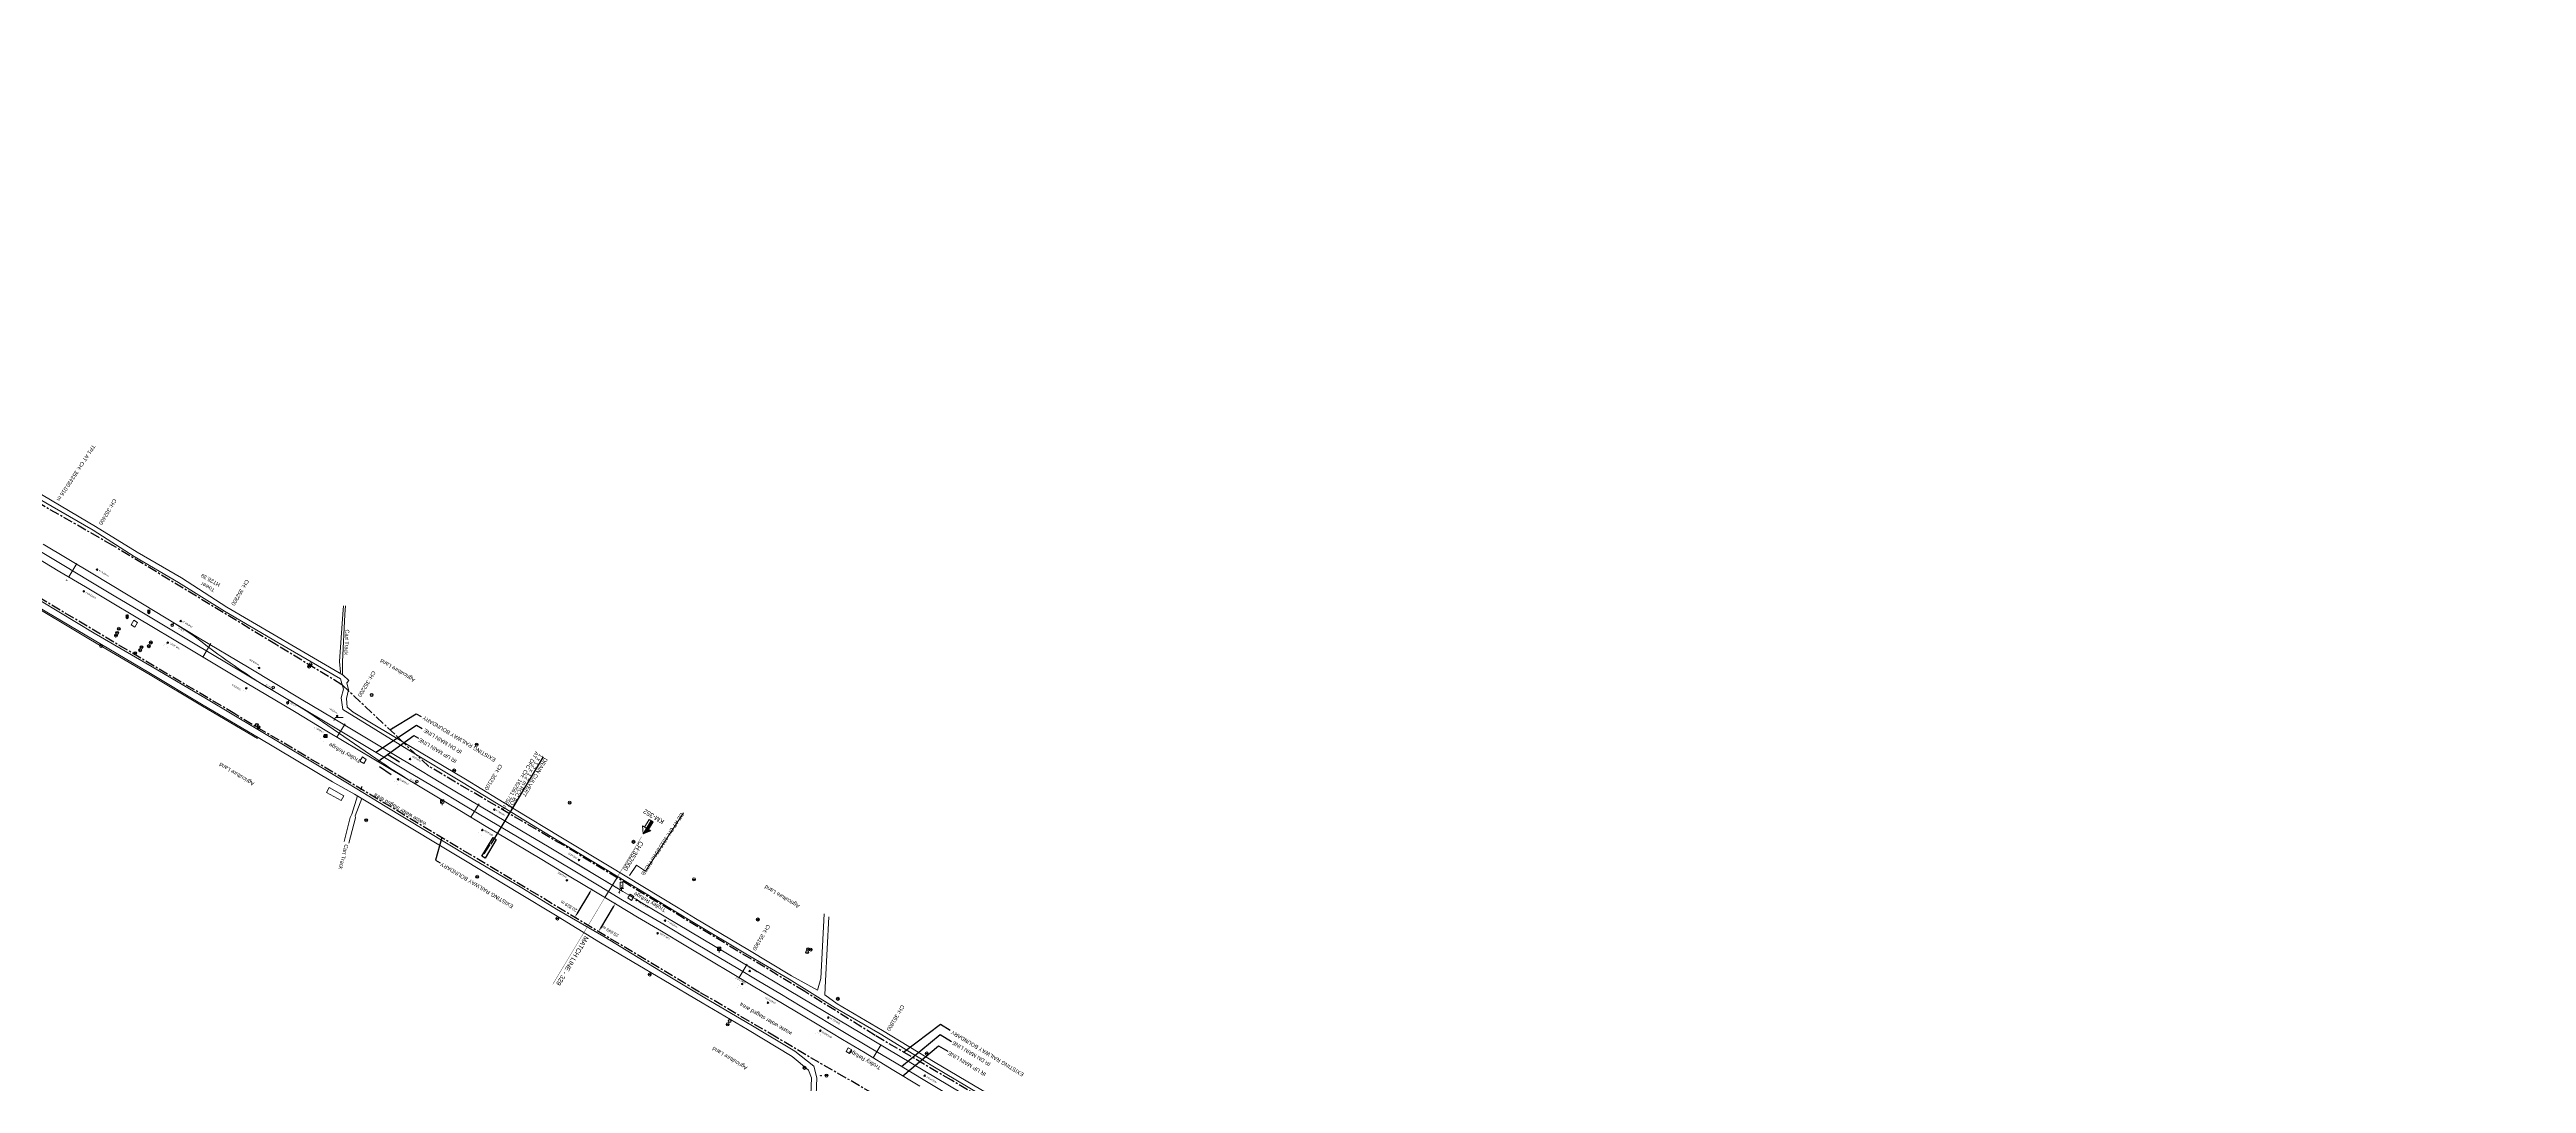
# Model space of a CAD drawing. Header units: metres. Extents: x 593168 to 611286, y 3401475 to 3412398.
# Drawn here: x 600611 to 602197, y 3407564 to 3408226 of the extents above; entities that cross this region are included whole.
import ezdxf
from ezdxf.enums import TextEntityAlignment as Align

# ---------------------------------------------------------------- set-up
doc = ezdxf.new("R2010")
doc.units = ezdxf.units.M
doc.header["$MEASUREMENT"] = 0
for name, pattern in [('CENTER', [2, 1.25, -0.25, 0.25, -0.25]), ('DASHED', [0.75, 0.5, -0.25]), ('PHANTOM2', [1.25, 0.625, -0.125, 0.125, -0.125, 0.125, -0.125])]:
    doc.linetypes.add(name, pattern=pattern)
doc.layers.get('Defpoints').update_dxf_attribs({"lineweight": 0})
for name, color, linetype, lineweight in [('Bench_Mark', 7, 'Continuous', 0), ('CANAL TOP', 5, 'Continuous', 0), ('Cart Track', 34, 'Continuous', 0), ('Commercial Building Pucca', 251, 'Continuous', 0), ('DFCC BOUNDARY', 6, 'CENTER', 0), ("DORAHA STN. SRJ's", 251, 'Continuous', 0), ('Electric Pole', 251, 'Continuous', 0), ("EXG. TP CH's", 7, 'Continuous', 0), ('Existing IR Chainage', 7, 'Continuous', 0), ('Existing IR Track', 143, 'Continuous', 0), ('Fence', 251, 'F-LINE', 0), ('IR PROP. DETAILS', 190, 'Continuous', 0), ('KM STONE', 7, 'Continuous', 0), ('Lamp_Post', 251, 'Continuous', 0), ('OHE MAST', 8, 'Continuous', 0), ('OHE MAST TEXT', 8, 'Continuous', 0), ('SH.NOS', 251, 'Continuous', 0), ('Side Details', 251, 'Continuous', 0), ('Sign Board', 251, 'Continuous', 0), ('SRJ13A', 251, 'Continuous', 0), ('STOP', 251, 'Continuous', 0), ('Subroad Edge', 34, 'Continuous', 0), ('Text1', 251, 'Continuous', 0), ('Trolley Stand', 251, 'Continuous', 0), ('Water Logged Area', 5, 'Continuous', 0), ('WL', 7, 'Continuous', 0)]:
    doc.layers.add(name, color=color, linetype=linetype, lineweight=lineweight)
for name, color, linetype in [('DRAIN CULVERT', 1, 'Continuous'), ('Existing Railway Boundary', 7, 'CENTER'), ('MATCH LINE', 7, 'Continuous')]:
    doc.layers.add(name, color=color, linetype=linetype)
doc.styles.add('CUT-FILL', font='cut-fill.shx', dxfattribs={"height": 2})
doc.styles.get("Standard").update_dxf_attribs({"font": 'arial.ttf'})
doc.styles.add('Style-Arial', font='arial.ttf')
doc.linetypes.add('F-LINE', pattern='A,0.6,["X",Standard,S=0.3,R=0,X=0,Y=-0.15],0.1', length=0.7)
doc.dimstyles.new('ISO-25', dxfattribs={"dimtxt": 2.5, "dimasz": 2.5, "dimexe": 1.25, "dimexo": 0.625, "dimtad": 1, "dimtxsty": 'Standard', "dimcen": 2.5, "dimadec": 0, "dimazin": 0, "dimtfac": 1, "dimtmove": 0, "dimatfit": 3, "dimfxl": 1, "dimarcsym": 0})
doc.dimstyles.get("Standard").update_dxf_attribs({"dimtxt": 0.18, "dimasz": 0.18, "dimexe": 0.18, "dimexo": 0.0625, "dimgap": 0.09, "dimtad": 0, "dimtih": 1, "dimtoh": 1, "dimdec": 4, "dimzin": 0, "dimdsep": 46, "dimtxsty": 'Standard', "dimcen": 0.09, "dimadec": 0, "dimazin": 0, "dimtfac": 1, "dimtdec": 4, "dimtofl": 0, "dimtmove": 0, "dimatfit": 3, "dimfxl": 1, "dimtolj": 1, "dimtzin": 0, "dimarcsym": 0})

# ---------------------------------------------------------------- blocks, each defined once
blk = doc.blocks.new('EP')
blk.add_hatch(color=8).paths.add_polyline_path([(-0.2, -0.1), (-0.2, 0.2), (-0.9, 0), (-0.3, 0.1), (-0.3, -0.2), (0.3, 0), (0.3, -0.2), (0.9, 0), (0.4, -0.1), (0.4, 0.2)])
at = {"color": 8}
for p, q in [((-0.9, 0), (-0.2, 0.2)), ((-0.3, 0.1), (-0.9, 0)), ((-0.3, -0.2), (-0.3, 0.1)), ((0.3, 0), (-0.3, -0.2)), ((-0.2, -0.1), (0.4, 0.2)), ((-0.2, 0.2), (-0.2, -0.1)), ((0.3, -0.2), (0.3, 0)), ((0.4, 0.2), (0.4, -0.1)), ((0.9, 0), (0.3, -0.2)), ((0.4, -0.1), (0.9, 0))]:
    blk.add_line(p, q, dxfattribs=at)
blk.add_circle((0, 0), 1, dxfattribs=at)
blk = doc.blocks.new('LP')
for points in [[(0, 0), (0, 1.5)], [(0.3, 1.3), (0.4, 1.3)]]:
    blk.add_lwpolyline(points)
for centre, radius, start, end in [((0.1, 1), 0.519, 57.6425, 97.3165), ((0.3, 1.3), 0.094, 11.7012, 168.0476)]:
    blk.add_arc(centre, radius, start, end)
at = {"extrusion": (0, 0, -1)}
blk.add_ellipse((0, 0), major_axis=(0.308, 0), ratio=0.400495, dxfattribs=at)
blk.add_ellipse((0.3, 1.4), major_axis=(0.0017, 0.0438), ratio=0.461056, start_param=1.74022, end_param=4.575836)
blk = doc.blocks.new('SIG')
for color, points in [(1, [(-0.2, 0.4, 0.180295), (0, 0.3, -0.00255), (0, 0.3, -0.00255), (0, 0.3, 0.180295), (0.2, 0.4, -0.002654), (0.2, 0.4, 0.184495), (0.3, 0.7, 1.000001), (-0.3, 0.7, 0.184495), (-0.2, 0.4, -0.002654)]), (2, [(0.2, -0.2, -0.002654), (0.2, -0.2, 0.184495), (0.3, 0, 1.000001), (-0.3, 0, 0.184495), (-0.2, -0.2, -0.002654), (-0.2, -0.2, 0.180295), (0, -0.3, -0.00255), (0, -0.3, -0.00255), (0, -0.3, 0.180295)]), (3, [(0.2, -0.9, -0.002654), (0.2, -0.9, 0.184495), (0.3, -0.6, 1.000001), (-0.3, -0.6, 0.184495), (-0.2, -0.9, -0.002654), (-0.2, -0.9, 0.395599)])]:
    blk.add_hatch(color=color).paths.add_polyline_path(points)
for p, q in [((-0.3, 1), (-0.3, -0.9)), ((0.3, -0.9), (0.3, 1))]:
    blk.add_line(p, q)
for points in [[(-0.3, 1), (-0.8, 1, 0.198758), (-0.4, 0.4, 0.003814), (-0.3, 0.4, 0.003814)], [(-0.3, 0.3), (-0.8, 0.3, 0.198758), (-0.4, -0.2, 0.003727), (-0.3, -0.3, 0.003727)], [(0.3, 1), (0.8, 1, -0.198758), (0.4, 0.4, -0.003814), (0.3, 0.4, -0.003814)], [(0.3, 0.3), (0.8, 0.3, -0.198758), (0.4, -0.2, -0.003727), (0.3, -0.3, -0.003727)], [(-0.3, -0.3), (-0.8, -0.3, 0.198758), (-0.4, -0.9, 0.003639), (-0.3, -0.9)], [(0.3, -0.3), (0.8, -0.3, -0.198758), (0.4, -0.9, -0.003639), (0.3, -0.9)]]:
    blk.add_lwpolyline(points, format="xyb")
for centre, radius, start, end in [((0, 0.9), 0.324, 12.4049, 167.5951), ((0, 0.8), 0.357, 27.7578, 152.2422), ((0, -0.9), 0.324, 181.4572, 358.5428)]:
    blk.add_arc(centre, radius, start, end)
blk = doc.blocks.new('WL')
at = {"layer": 'WL'}
for p, q in [((1.1, 3.4), (-1.1, 3.4)), ((-1.1, 3.4), (-1.1, 1.3)), ((-1.1, 1.3), (1.1, 1.3)), ((0, 1.3), (0, 0)), ((1.1, 1.3), (1.1, 3.4))]:
    blk.add_line(p, q, dxfattribs=at)
blk.add_lwpolyline([(-1.1, 1.3), (1.1, 3.4)], dxfattribs=at)
at = {"layer": 'WL', "style": 'CUT-FILL'}
for s, p in [('W', (-0.1, 3.2)), ('L', (0.6, 2.3))]:
    blk.add_text(s, height=0.739, rotation=180, dxfattribs=at).set_placement(p)
blk = doc.blocks.new('STOP')
at = {"layer": 'SRJ13A'}
blk.add_lwpolyline([(0.8, 5.4), (-0.8, 5.4), (-0.8, 1.3), (0.8, 1.3)], close=True, dxfattribs=at)
blk.add_lwpolyline([(0, 1.3), (0, 0)], dxfattribs=at)
at = {"layer": 'SRJ13A', "style": 'CUT-FILL'}
for s, p in [('P', (0.1, 2.3)), ('O', (0.4, 3.3)), ('S', (0.3, 5.2)), ('T', (0.3, 4.2))]:
    blk.add_text(s, height=0.739, rotation=180, dxfattribs=at).set_placement(p)
blk = doc.blocks.new('TSB100')
at = {"layer": 'SH.NOS', "const_width": 0.132}
blk.add_lwpolyline([(-0.5, 0.8), (0.5, 0.8), (0, 1.9)], close=True, dxfattribs=at)
at = {"layer": 'SH.NOS', "const_width": 0.142}
blk.add_lwpolyline([(0, 0.8), (0, 0)], dxfattribs=at)
at = {"layer": 'SH.NOS', "style": 'CUT-FILL'}
blk.add_text('100', height=0.2, dxfattribs=at).set_placement((-0.2, 1))
blk = doc.blocks.new('BM')
blk.add_hatch(color=256).paths.add_polyline_path([(-0.9, 0.9), (-0.9, -0.9), (0.9, -0.9), (0.9, 0.9)])
for p, q in [((0.9, 0.9), (-0.9, 0.9)), ((-0.9, 0.9), (-0.9, -0.9)), ((0.9, -0.9), (0.9, 0.9)), ((-0.9, -0.9), (0.9, -0.9))]:
    blk.add_line(p, q)
blk = doc.blocks.new('KM POST PLAN')
h = blk.add_hatch(color=256)
h.dxf.hatch_style = 1
h.paths.add_polyline_path([(0, -8.5), (-3, -8.5), (-3, -20), (0, -20)])
h.paths.add_polyline_path([(0, -8.5), (0, 0), (-6.3, -8.5)])
for points in [[(0, 0), (-6.3, -8.5), (6.3, -8.5)], [(0, 0), (0, -20)], [(0, 0), (6.3, -8.5)], [(3, -8.5), (3, -20), (-3, -20), (-3, -8.5)]]:
    blk.add_lwpolyline(points)
at = {"style": 'Style-Arial'}
blk.add_attdef('KM-POST', text='', height=6, dxfattribs=at).set_placement((0, -26, -263.9), align=Align.MIDDLE_CENTER)
blk = doc.blocks.new('OHE MAST')
h = blk.add_hatch(color=256)
h.dxf.hatch_style = 1
edge = h.paths.add_edge_path()
edge.add_arc((0, 0), 0.514, 0, 360)
at = {"const_width": 0.01}
for points in [[(1.5, 3.5), (1.5, 2), (-1.5, 2), (-1.5, 3.5)], [(0, 2), (0, 0)]]:
    blk.add_lwpolyline(points, dxfattribs=at)
blk.add_circle((0, 0), 0.514)
blk = doc.blocks.new('*D784')
at = {"layer": 'Defpoints', "color": 0, "linetype": 'ByBlock', "ltscale": 5, "transparency": 16777216}
for p in [(600972.7, 3407679), (600962, 3407661.2), (600962.5, 3407660.9)]:
    blk.add_point(p, dxfattribs=at)
at = {"layer": 'DFCC BOUNDARY', "color": 0, "linetype": 'ByBlock', "lineweight": -2, "ltscale": 5, "transparency": 16777216}
for p, q in [((600971.9, 3407676.6), (600963.7, 3407663)), ((600972.8, 3407679), (600973.3, 3407678.7)), ((600962.1, 3407661.1), (600962.6, 3407660.8))]:
    blk.add_line(p, q, dxfattribs=at)
at = {"layer": 'DFCC BOUNDARY', "color": 0, "linetype": 'ByBlock', "ltscale": 5, "transparency": 16777216}
for points in [[(600971.5, 3407676.8), (600972.3, 3407676.4), (600973.2, 3407678.7)], [(600963.4, 3407663.2), (600964.1, 3407662.8), (600962.5, 3407660.9)]]:
    blk.add_solid(points, dxfattribs=at)
at = {"layer": 'DFCC BOUNDARY', "color": 0, "linetype": 'ByBlock', "ltscale": 5, "transparency": 16777216, "insert": (600970, 3407661), "char_height": 2, "attachment_point": 5, "rotation": 149, "style": 'Style-Arial'}
blk.add_mtext('\\A1;20.849 m', dxfattribs=at)
blk = doc.blocks.new('TerminatorOpen_0.5')
at = {"color": 0, "linetype": 'ByBlock', "lineweight": -2}
for q in [(-1, 0.25), (-1, 0), (-1, -0.25)]:
    blk.add_line((0, 0), q, dxfattribs=at)
blk = doc.blocks.new('*D785')
at = {"layer": 'Defpoints', "color": 0, "linetype": 'ByBlock', "ltscale": 5, "transparency": 16777216}
for p in [(600958.8, 3407687.4), (600947.3, 3407670), (600948.1, 3407669.5)]:
    blk.add_point(p, dxfattribs=at)
at = {"layer": 'DFCC BOUNDARY', "color": 0, "linetype": 'ByBlock', "lineweight": -2, "ltscale": 5, "transparency": 16777216}
for p, q in [((600956.7, 3407685.7), (600948.6, 3407672.1)), ((600958.7, 3407687.4), (600957.9, 3407687.9)), ((600948, 3407669.6), (600947.2, 3407670))]:
    blk.add_line(p, q, dxfattribs=at)
at = {"layer": 'DFCC BOUNDARY', "color": 0, "linetype": 'ByBlock', "ltscale": 5, "transparency": 16777216}
for points in [[(600956.3, 3407685.9), (600957.1, 3407685.5), (600958, 3407687.8)], [(600948.2, 3407672.3), (600948.9, 3407671.9), (600947.3, 3407670)]]:
    blk.add_solid(points, dxfattribs=at)
at = {"layer": 'DFCC BOUNDARY', "color": 0, "linetype": 'ByBlock', "ltscale": 5, "transparency": 16777216, "insert": (600943.5, 3407677.2), "char_height": 2, "attachment_point": 5, "rotation": 149, "style": 'Style-Arial'}
blk.add_mtext('\\A1;20.829 m', dxfattribs=at)

msp = doc.modelspace()

# ---------------------------------------------------------------- linework, layer by layer
at = {"layer": 'CANAL TOP'}
for p in [(601104.524, 3407568.494, 258.372), (601105.063, 3407568.602, 258.066)]:
    msp.add_point(p, dxfattribs=at)
at = {"layer": 'Cart Track'}
for points in [[(600799.1169, 3407869.4422, 258.1887), (600798.8162, 3407864.0312, 258.1904), (600796.6933, 3407833.8501, 258.1714), (600797.1506, 3407826.9897, 258.1505), (600796.8305, 3407826.3797, 258.1284)], [(600798.4604, 3407825.3018, 258.1455), (600798.4223, 3407833.6956, 258.1744), (600799.996, 3407863.9985, 258.2484), (600800.4053, 3407869.4677, 258.245)], [(600799.6399, 3407718.5554, 258.3414), (600803.3943, 3407733.8377, 258.2644), (600804.4533, 3407735.9637, 258.2674), (600808.0424, 3407747.7473, 258.1256)], [(600810.8778, 3407746.0427, 258.1422), (600806.5865, 3407735.0009, 258.2654), (600806.7769, 3407733.6751, 258.2864), (600802.6283, 3407717.4916, 258.3194)]]:
    msp.add_polyline3d(points, dxfattribs=at)
at = {"layer": 'Commercial Building Pucca'}
msp.add_polyline3d([(600799.4388, 3407747.8704, 258.1375), (600797.6961, 3407744.7179, 258.1555), (600788.2417, 3407750.0026, 258.2954), (600789.9844, 3407753.1551, 258.2954)], close=True, dxfattribs=at)
at = {"layer": "DORAHA STN. SRJ's", "color": 88, "lineweight": 13, "flags": 128}
msp.add_lwpolyline([(601016.8472, 3407736.9046), (600992.5769, 3407699.5252), (600986.7888, 3407703.4371), (600982.38, 3407696.6471)], dxfattribs=at)
at = {"layer": 'DRAIN CULVERT'}
msp.add_lwpolyline([(600893.7594, 3407716.7556), (600927.3194, 3407772.7496)], dxfattribs=at)
msp.add_lwpolyline([(600889.8391, 3407707.8607), (600887.7805, 3407709.0945), (600894.9633, 3407721.0984), (600897.0218, 3407719.8646)], close=True, dxfattribs=at)
at = {"layer": 'Existing IR Chainage', "color": 7, "linetype": 'Continuous', "lineweight": 13, "flags": 128}
for points in [[(600628.4051, 3407896.5085), (600623.2686, 3407887.9285)], [(600714.214, 3407845.2366), (600709.112, 3407836.6361)], [(600800.1406, 3407793.9836), (600794.9944, 3407785.4094)], [(600885.9378, 3407742.6347), (600880.8007, 3407734.0551)], [(600974.2934, 3407695.5557), (600966.5956, 3407682.6815)], [(601057.5728, 3407639.9876), (601052.4463, 3407631.4016)], [(601143.4024, 3407588.561), (601138.2268, 3407580.0045)]]:
    msp.add_lwpolyline(points, dxfattribs=at)
at = {"layer": 'Existing IR Track', "flags": 128}
for points in [[(601168.1565, 3407561.9007), (601150.4876, 3407572.5882), (601133.1204, 3407583.0933), (601118.6536, 3407591.8093), (601104.6235, 3407600.2621), (601090.3205, 3407608.7988), (601073.3922, 3407618.8954), (601062.6514, 3407625.3084), (601047.9913, 3407634.0616), (601033.7459, 3407642.6017), (601018.3941, 3407651.808), (601002.8432, 3407661.0569), (600987.5237, 3407670.1681), (600974.4976, 3407677.9567), (600961.5924, 3407685.6731), (600943.7369, 3407696.36), (600926.0768, 3407706.9301), (600908.2162, 3407717.6321), (600890.5418, 3407728.2225), (600873.6015, 3407738.3656), (600856.8294, 3407748.4079), (600837.6387, 3407759.8701), (600818.596, 3407771.244), (600788.5231, 3407789.2935), (600767.7695, 3407801.7295), (600749.3494, 3407812.7163), (600733.9422, 3407821.9063), (600700.7459, 3407841.5991), (600666.4011, 3407862.1409), (600649.8694, 3407872.0205), (600633.8789, 3407881.5767), (600617.5782, 3407891.3351), (600601.6492, 3407900.871)], [(601190.1447, 3407554.1959), (601160.1458, 3407572.2055), (601152.9497, 3407576.4907), (601135.3284, 3407586.9838), (601121.0446, 3407595.6046), (601092.7337, 3407612.6133), (601078.5412, 3407621.0945), (601065.066, 3407629.1282), (601051.6639, 3407637.1182), (601036.1523, 3407646.4098), (601020.7184, 3407655.6548), (601005.2394, 3407664.8485), (600989.8195, 3407674.0071), (600976.8502, 3407681.5997), (600963.9949, 3407689.5025), (600946.1345, 3407700.1577), (600928.3273, 3407710.8159), (600910.6059, 3407721.4144), (600892.9101, 3407731.9977), (600875.9716, 3407742.1157), (600859.063, 3407752.2158), (600840.0055, 3407763.6137), (600821.0677, 3407774.9399), (600790.5822, 3407793.2302), (600769.971, 3407805.5989), (600751.7284, 3407816.4806), (600736.3471, 3407825.655), (600703.1089, 3407845.5173), (600668.8751, 3407865.9834), (600652.2966, 3407875.86), (600636.2635, 3407885.4118), (600620.0116, 3407895.1816), (600603.9837, 3407904.817)], [(600976.4159, 3407687.5213), (600966.3727, 3407693.5387), (600948.6599, 3407704.1497), (600930.8062, 3407714.8449), (600913.1054, 3407725.371), (600895.266, 3407735.9797), (600878.4475, 3407746.0331), (600861.4857, 3407756.1723), (600842.4898, 3407767.5443), (600823.4851, 3407778.9217), (600792.5489, 3407797.529), (600771.9852, 3407809.7788), (600738.7427, 3407829.7062), (600705.6264, 3407849.4257), (600671.4491, 3407870.0453), (600638.552, 3407889.8818), (600606.873, 3407908.9974)]]:
    msp.add_lwpolyline(points, dxfattribs=at)
at = {"layer": 'Existing IR Track', "color": 88, "linetype": 'DASHED', "ltscale": 5, "flags": 128}
msp.add_lwpolyline([(600978.7416, 3407688.3642), (600977.4019, 3407689.1669), (600975.43, 3407685.8757), (600976.7697, 3407685.073)], dxfattribs=at)
at = {"layer": 'Existing Railway Boundary', "ltscale": 5}
for points in [[(601317.2433, 3407450.7097), (601224.899, 3407507.0908), (601103.8361, 3407576.9037), (601076.3041, 3407593.1922), (601027.0445, 3407622.1279), (600800.8989, 3407757.7565), (600729.53, 3407800.2216), (600590.7896, 3407882.7312), (600531.0891, 3407918.878), (600526.2178, 3407921.6024), (600502.3694, 3407935.4788), (600422.2553, 3407983.1065), (600376.8527, 3408011.2163), (600345.4847, 3408028.7629), (600315.7213, 3408046.6622), (600129.9447, 3408159.317), (599995.7813, 3408208.5798), (599954.336, 3408225.7264), (599945.3157, 3408214.7803), (599936.2222, 3408204.7154)], [(602240.837, 3406937.0674), (602116.2948, 3407010.7668), (601764.5806, 3407219.7883), (601759.3642, 3407222.2685), (601653.1238, 3407292.2946), (601441.2096, 3407415.0505), (601397.917, 3407440.7299), (601301.0475, 3407498.7265), (601241.8375, 3407534.2132), (601188.4611, 3407565.6026), (601139.5754, 3407594.3481), (601094.5264, 3407622.448), (600939.9459, 3407716.091), (600853.7892, 3407766.6119), (600798.1443, 3407818.9628), (600756.3389, 3407844.4101), (600651.5465, 3407908.0731), (600401.2293, 3408050.9686)]]:
    msp.add_lwpolyline(points, dxfattribs=at)
at = {"layer": 'Fence'}
msp.add_lwpolyline([(600744.131, 3407784.494), (600708.9321, 3407805.2243), (600675.3063, 3407825.3436), (600637.1202, 3407847.6194), (600592.9604, 3407874.1774), (600572.393, 3407885.9944), (600509.4416, 3407924.2791), (600487.7753, 3407937.0803), (600465.4538, 3407949.9255), (600444.2684, 3407962.6281), (600429.2318, 3407971.786), (600405.4027, 3407985.9302), (600381.3379, 3407999.2411)], dxfattribs=at)
at = {"layer": 'IR PROP. DETAILS'}
for points in [[(600689.5233, 3407857.0241), (600690.4892, 3407858.5525)], [(600754.1194, 3407817.1596), (600753.1932, 3407815.6069)], [(600763.3919, 3407807.4188), (600764.3578, 3407808.9471)], [(600794.054, 3407797.8976), (600792.9086, 3407796.0387)], [(600794.054, 3407797.8976), (600798.9832, 3407797.8976)], [(600846.111, 3407756.9158), (600845.1848, 3407755.363)]]:
    msp.add_lwpolyline(points, dxfattribs=at)
for points in [[(600753.1932, 3407815.6069, -0.028906386), (600711.087, 3407844.365, 0.026933936), (600690.4892, 3407858.5525)], [(600764.3578, 3407808.9471, -0.014413328), (600785.7481, 3407795.1747), (600823.3275, 3407769.417, 0.014722288), (600845.1848, 3407755.363)], [(601416.1534, 3407425.7798), (600988.7507, 3407680.1794, -0.00071772), (600964.1023, 3407694.8986), (600944.4743, 3407706.6581)]]:
    msp.add_lwpolyline(points, format="xyb", dxfattribs=at)
for centre in [(600689.5233, 3407857.0241), (600754.1194, 3407817.1596), (600763.3919, 3407807.4188), (600846.111, 3407756.9158)]:
    msp.add_circle(centre, 0.8325, dxfattribs=at)
at = {"layer": 'MATCH LINE', "linetype": 'PHANTOM2', "ltscale": 15, "const_width": 0.2}
msp.add_lwpolyline([(600990.0138, 3407721.6411), (600933.14, 3407627.0235)], dxfattribs=at)
at = {"layer": 'Subroad Edge'}
for points in [[(601206.0127, 3407557.1906, 258.9302), (601176.4287, 3407574.7414, 258.7233), (601142.7397, 3407595.2932, 258.6213), (601113.9672, 3407612.1083, 258.5383), (601084.6245, 3407630.3141, 258.2554), (601056.6909, 3407646.6652, 258.1315), (601023.1752, 3407666.7556, 258.0785), (601012.0276, 3407673.5437, 258.0345), (600968.0632, 3407700.0894, 258.0765), (600937.0923, 3407718.8215, 258.1265), (600875.7457, 3407756.1045, 258.2094), (600841.0232, 3407777.1247, 258.0885), (600798.8309, 3407802.9621, 258.1764), (600797.5884, 3407810.4366, 258.1685), (600799.266, 3407816.1239, 258.1465), (600797.1852, 3407822.6877, 258.1145), (600757.1634, 3407845.8671, 258.1125), (600723.0046, 3407865.9471, 258.1355), (600693.5352, 3407884.4499, 258.0555), (600665.178, 3407901.085, 257.9255), (600638.9039, 3407917.9623, 257.8795), (600582.4041, 3407950.6437, 257.8935)], [(601107.0044, 3407672.1179, 258.6517), (601104.7243, 3407630.6899, 258.5533), (601102.6536, 3407623.2198, 258.5253), (601086.0069, 3407632.5231, 258.2434), (601058.0713, 3407649.4569, 258.1025), (601024.5426, 3407669.2889, 257.9665), (601013.5389, 3407676.1186, 257.9795), (600969.314, 3407702.7077, 258.1005), (600938.3639, 3407721.3128, 258.1385), (600908.7589, 3407739.244, 258.0695), (600877.204, 3407758.5389, 258.1475), (600842.1547, 3407779.3565, 258.0815), (600805.3804, 3407801.3835, 257.9925), (600801.4127, 3407804.4683, 258.0005), (600801.1804, 3407810.1964, 258.1025), (600802.2642, 3407815.5678, 258.1525), (600801.2362, 3407820.206, 258.0545), (600802.4933, 3407821.5541, 258.2274), (600798.9934, 3407825.1183, 258.1305), (600724.4816, 3407868.5348, 258.0595), (600695.4321, 3407887.3, 258.0425), (600666.9406, 3407903.7812, 257.9925), (600640.3407, 3407920.1649, 257.8785), (600583.7849, 3407953.7552, 257.8156)], [(601096.3704, 3407506.1117, 258.7681), (601096.9717, 3407517.9683, 258.7183), (601098.7388, 3407567.0975, 258.4154), (601096.8812, 3407572.1738, 258.3944), (601086.5444, 3407580.915, 258.3924), (601057.9206, 3407598.1365, 258.3694), (601028.8981, 3407615.2827, 258.2934), (601004.2035, 3407629.7298, 258.2584), (600963.7521, 3407653.6871, 258.1005), (600933.7456, 3407671.8926, 258.1485), (600911.9525, 3407685.1251, 258.0725), (600877.1955, 3407706.2085, 258.1185), (600824.3833, 3407737.9236, 258.1155), (600806.0995, 3407748.9153, 258.1095), (600792.0116, 3407756.8344, 258.2114), (600744.4428, 3407785.1476, 258.1724), (600709.2156, 3407805.8783, 258.2144), (600674.5898, 3407826.7213, 258.1395), (600603.492, 3407868.7656, 258.0835)], [(600605.4856, 3407872.476, 257.9815), (600639.5062, 3407851.9306, 258.0725), (600676.6446, 3407830.4867, 258.1565), (600711.3424, 3407809.8644, 258.1904), (600793.5262, 3407760.8085, 258.1675), (600807.7109, 3407752.2411, 258.1724), (600825.921, 3407741.1987, 258.0555), (600878.6657, 3407709.3768, 258.0755), (600913.3839, 3407688.8322, 258.1265), (600935.5845, 3407675.2496, 258.0695), (600965.7924, 3407657.7199, 258.0965), (601005.9568, 3407633.2401, 258.1445), (601030.4804, 3407618.4106, 258.2134), (601059.9703, 3407601.0954, 258.2654), (601088.1971, 3407584.2358, 258.3304), (601100.2922, 3407574.7344, 258.5193), (601102.2904, 3407567.1163, 258.5453), (601100.2637, 3407518.102, 258.6353), (601099.3922, 3407503.9704, 258.6838)], [(601365.006, 3407465.4975, 258.5463), (601333.8611, 3407484.1815, 258.5553), (601293.7731, 3407508.3974, 258.6003), (601267.8277, 3407523.5667, 258.6653), (601238.5868, 3407541.5739, 258.6873), (601215.9453, 3407554.4897, 258.7583), (601207.3493, 3407559.661, 258.6643), (601178.0061, 3407576.9545, 258.6443), (601144.2085, 3407597.52, 258.5673), (601115.2743, 3407614.6036, 258.5873), (601107.3267, 3407620.2252, 258.6033), (601107.8263, 3407629.1931, 258.5643), (601109.8428, 3407670.3612, 258.5933)]]:
    msp.add_polyline3d(points, dxfattribs=at)
at = {"layer": 'Trolley Stand'}
for points in [[(600663.1586, 3407857.2829, 259.689), (600664.8146, 3407860.1742, 259.843), (600667.1694, 3407858.7808, 259.829), (600665.5116, 3407855.8864, 259.829)], [(600809.7117, 3407769.9865, 259.555), (600811.2208, 3407772.6487, 259.703), (600813.7598, 3407771.0528, 259.758), (600812.2489, 3407768.3875, 259.758)], [(600983.6402, 3407680.8445, 259.778), (600981.1853, 3407682.3981, 259.758), (600982.6727, 3407684.8264, 259.729), (600985.1276, 3407683.2728, 259.729)], [(601121.0815, 3407584.1302, 259.726), (601122.4058, 3407586.356, 259.817), (601124.6006, 3407585.0158, 259.9179), (601123.2755, 3407582.7886, 259.9179)]]:
    msp.add_polyline3d(points, close=True, dxfattribs=at)

# ---------------------------------------------------------------- block references
at = {"layer": 'Bench_Mark'}
msp.add_blockref('BM', (600787.725, 3407786.089, 259.458), dxfattribs=at)
at = {"layer": 'Electric Pole'}
for p, xscale, yscale, zscale in [((600653.4716, 3407850.4761, 263.065), 0.9997078269552191, 0.9997078269552191, 0.9997078269552191), ((600654.2265, 3407852.075, 258.9772), 0.9997078269552191, 0.9997078269552191, 0.9997078269552191), ((600655.3102, 3407854.784, 260.6627), 0.9997078269552191, 0.9997078269552191, 0.9997078269552191), ((600644.0087, 3407843.7971, 259.5111), 0.9997078269552191, 0.9997078269552191, 0.9997078269552191), ((600665.7589, 3407839.0779, 261.4635), 0.9997078269552191, 0.9997078269552191, 0.9997078269552191), ((600668.9975, 3407841.0752, 262.7041), 0.9997078269552191, 0.9997078269552191, 0.9997078269552191), ((600669.7755, 3407842.8932, 258.3114), 0.9997078269552191, 0.9997078269552191, 0.9997078269552191), ((600674.4731, 3407843.6051, 259.9799), 0.9997078269552191, 0.9997078269552191, 0.9997078269552191), ((600675.776, 3407845.9702, 262.1403), 0.9997078269552191, 0.9997078269552191, 0.9997078269552191), ((600777.2099, 3407830.5962, 257.8455), 0.9997078269551627, 0.9997078269551627, 0.9997078269551627), ((600778.009, 3407831.9279, 258.2604), 0.9997078269551627, 0.9997078269551627, 0.9997078269551627), ((600817.2377, 3407812.3613, 257.9165), 0.9997078269551627, 0.9997078269551627, 0.9997078269551627), ((600743.6763, 3407793.1501, 261.6874), 0.9997078269551627, 0.9997078269551627, 0.9997078269551627), ((600744.7487, 3407791.6799, 262.978), 0.9997078269551627, 0.9997078269551627, 0.9997078269551627), ((600884.3701, 3407780.5601, 257.9545), 0.9997078269551627, 0.9997078269551627, 0.9997078269551627), ((600869.9873, 3407764.032, 258.6553), 0.9997078269551627, 0.9997078269551627, 0.9997078269551627), ((600943.9397, 3407743.347, 259.1652), 0.9997078269551627, 0.9997078269551627, 0.9997078269551627), ((600813.7068, 3407732.1076, 258.0245), 0.9997078269551627, 0.9997078269551627, 0.9997078269551627), ((600984.8845, 3407718.3044, 258.0655), 0.9997078269551627, 0.9997078269551627, 0.9997078269551627), ((600884.7333, 3407695.9734, 257.9115), 0.9997078269551627, 0.9997078269551627, 0.9997078269551627), ((601023.5393, 3407694.2629, 258.1814), 0.9997078269551627, 0.9997078269551627, 0.9997078269551627), ((600936.1411, 3407669.2155, 258.3204), 0.9997078269551627, 0.9997078269551627, 0.9997078269551627), ((601064.4706, 3407668.5571, 258.1085), 0.9997078269551627, 0.9997078269551627, 0.9997078269551627), ((601096.0693, 3407647.7518, 259.2991), 0.9997078269551627, 0.9997078269551627, 0.9997078269551627), ((601096.6598, 3407649.4916, 259.1442), 0.9997078269551627, 0.9997078269551627, 0.9997078269551627), ((601098.356, 3407649.3219, 259.1512), 0.9997078269551627, 0.9997078269551627, 0.9997078269551627), ((600995.243, 3407633.3777, 258.0745), 0.9997078269551627, 0.9997078269551627, 0.9997078269551627), ((601115.672, 3407617.7531, 258.3394), 0.9997078269551627, 0.9997078269551627, 0.9997078269551627), ((601045.2137, 3407601.4111, 257.9705), 0.9997078269551627, 0.9997078269551627, 0.9997078269551627), ((601046.3958, 3407603.5715, 258.7153), 0.9997078269551627, 0.9997078269551627, 0.9997078269551627), ((601172.6404, 3407582.7832, 258.4254), 0.9997078269551627, 0.9997078269551627, 0.9997078269551627), ((601094.3903, 3407573.5904, 258.2444), 0.9997078269551627, 0.9997078269551627, 0.9997078269551627), ((601108.4091, 3407568.5953, 258.1385), 0.9997078269551627, 0.9997078269551627, 0.9997078269551627)]:
    msp.add_blockref('EP', p, dxfattribs=dict(at, xscale=xscale, yscale=yscale, zscale=zscale))
at = {"layer": 'KM STONE', "xscale": 0.5, "yscale": 0.5, "zscale": 0.5, "rotation": 148.9903102435466}
msp.add_blockref('KM POST PLAN', (600991.0584, 3407723.3788), dxfattribs=at).add_auto_attribs({'KM-POST': 'KM-352'})
at = {"layer": 'Lamp_Post', "xscale": 0.9997078269551627, "yscale": 0.9997078269551627, "zscale": 0.9997078269551627}
msp.add_blockref('LP', (600810.6608, 3407751.9931, 258.2054), dxfattribs=at)
at = {"layer": 'OHE MAST', "rotation": 149.0208306544456}
for p in [(600641.3413, 3407892.6401), (600632.9053, 3407878.7213), (600694.9001, 3407859.7009), (600686.6482, 3407845.8586), (600736.8551, 3407816.6539), (600745.1279, 3407829.6687), (600786.8204, 3407785.9145), (600795.0931, 3407798.9293), (600841.7469, 3407771.3373), (600834.0854, 3407758.3797), (600895.7685, 3407738.9598), (600888.0768, 3407725.8462), (600949.9504, 3407706.7237), (600942.1933, 3407693.7), (600986.8636, 3407681.0433), (601000.2805, 3407659.7404), (601005.0525, 3407667.874), (601054.4341, 3407627.293), (601059.2627, 3407635.5382), (601070.949, 3407615.3098), (601104.5339, 3407597.3034), (601109.6027, 3407605.7729), (601171.3342, 3407568.5036)]:
    msp.add_blockref('OHE MAST', p, dxfattribs=at)
at = {"layer": 'Sign Board', "xscale": 0.9997078269552191, "yscale": 0.9997078269552191, "zscale": 0.9997078269552191}
for name, p in [('TSB100', (600621.8655, 3407884.6422, 262.2013)), ('SIG', (600674.5022, 3407865.6062, 262.976)), ('SIG', (600660.6778, 3407862.4825, 260.4458)), ('SIG', (600660.6958, 3407862.4539, 260.1089))]:
    msp.add_blockref(name, p, dxfattribs=at)
at = {"layer": 'STOP', "xscale": 0.9997078269551627, "yscale": 0.9997078269551627, "zscale": 0.9997078269551627}
msp.add_blockref('STOP', (600977.1318, 3407687.0521, 259.653), dxfattribs=at)
at = {"layer": 'WL', "xscale": 0.9997078269551627, "yscale": 0.9997078269551627, "zscale": 0.9997078269551627}
for p in [(600862.4021, 3407741.8344, 259.4941), (601039.7417, 3407647.4174, 259.607)]:
    msp.add_blockref('WL', p, dxfattribs=at)

# ---------------------------------------------------------------- texts
at = {"layer": 'Cart Track'}
for rotation, p in [(267.2522179, (600800.4062, 3407854.337, 156.3202)), (256.1971889, (600799.9341, 3407716.932, 156.3202))]:
    msp.add_text('Cart Track', height=2.5, rotation=rotation, dxfattribs=at).set_placement(p)
at = {"layer": "DORAHA STN. SRJ's", "lineweight": 13, "insert": (601016.1945, 3407736.5113), "char_height": 2.5, "width": 44.310993, "attachment_point": 4, "rotation": 237.0045612, "line_spacing_factor": 0.648, "style": 'Style-Arial'}
msp.add_mtext('\\pxsm1;{\\C88;DE AT CH: 1315.854m F/CSB}', dxfattribs=at)
at = {"layer": 'DRAIN CULVERT'}
for s, p in [('AT DFC CH: 162561.758 m', (600922.1572, 3407776.5144)), ('1 x 1.2 x 1.2 m RCC BOX', (600924.8483, 3407774.8288)), ('DRAIN CULVERT', (600927.8942, 3407772.3466))]:
    msp.add_text(s, height=2.5, rotation=239.0235596, dxfattribs=at).set_placement(p)
at = {"layer": "EXG. TP CH's", "color": 7, "lineweight": 0, "insert": (600616.4487, 3407936.9286), "char_height": 2.5, "attachment_point": 6, "rotation": 237, "line_spacing_factor": 0.60024, "style": 'Style-Arial'}
msp.add_mtext('TP1 AT CH: 352430.016 m', dxfattribs=at)
at = {"layer": 'Existing IR Chainage', "color": 7, "lineweight": 0, "attachment_point": 6, "style": 'Style-Arial'}
for s, insert, char_height, rotation, line_spacing_factor in [('CH: 352400', (600643.3828, 3407921.5815), 2.5, 239.0932421, 0.60036), ('CH: 352300', (600728.2555, 3407869.933), 2.5, 239.3226668, 0.60036), ('CH: 352200', (600809.2585, 3407811.4092), 2.5, 239.0281989, 0.60036), ('CH: 352100', (600890.3599, 3407751.6425), 2.5, 239.0888692, 0.60036), ('CH:352000', (600979.2783, 3407700.1582), 3, 239.1237522, 0.6003), ('CH: 351900', (601061.9838, 3407649.0008), 2.5, 239.1595842, 0.60036), ('CH: 351800', (601147.865, 3407597.5487), 2.5, 238.8311992, 0.60036)]:
    msp.add_mtext(s, dxfattribs=dict(at, insert=insert, char_height=char_height, rotation=rotation, line_spacing_factor=line_spacing_factor))
at = {"layer": 'Existing IR Track', "color": 7, "lineweight": -3}
for s, p in [('IR DN MAIN LINE', (600850.7312, 3407789.9302)), ('IR UP MAIN LINE', (600847.5726, 3407783.9162)), ('IR UP MAIN LINE', (601186.5159, 3407583.4138)), ('IR DN MAIN LINE', (601189.2496, 3407589.9322))]:
    msp.add_text(s, height=2.5, rotation=149, dxfattribs=at).set_placement(p, align=Align.MIDDLE_RIGHT)
at = {"layer": 'Existing Railway Boundary', "linetype": 'Continuous', "ltscale": 5}
for p in [(600850.8381, 3407799.1622, 613.7163), (600862.1526, 3407705.3884, 613.7163), (601189.0362, 3407597.7296, -1661.5937)]:
    msp.add_text('EXISTING RAILWAY BOUNDARY', height=2.5, rotation=149, dxfattribs=at).set_placement(p, align=Align.RIGHT)
at = {"layer": 'IR PROP. DETAILS'}
for p in [(600697.0921, 3407853.6316, 259.885), (600753.108, 3407817.3512, 259.885), (600769.1024, 3407805.48, 259.885), (600845.6095, 3407756.941, 259.885)]:
    msp.add_text('1 in 12', height=1, rotation=149, dxfattribs=at).set_placement(p)
at = {"layer": 'MATCH LINE', "linetype": 'Continuous'}
msp.add_text('MATCH LINE - 329', height=3, rotation=239.0346667, dxfattribs=at).set_placement((600953.7162, 3407658.3336))
at = {"layer": 'OHE MAST TEXT'}
for s, p in [('OHE352/14', (600649.1095, 3407888.7806, 262.819)), ('OHE352/13', (600640.7082, 3407874.7475, 262.284)), ('OHE352/12', (600702.5405, 3407856.1909, 262.75)), ('OHE352/11', (600694.7779, 3407842.1568, 262.676)), ('OHE352/10', (600745.2995, 3407831.8949, 262.795)), ('OHE352/9', (600733.6346, 3407816.0247, 263.17)), ('OHE352/8', (600795.5217, 3407801.0693, 260.337)), ('OHE352/7', (600786.4565, 3407788.8019, 260.712)), ('OHE352/6', (600848.8953, 3407770.3849, 259.757)), ('OHE352/5', (600840.8851, 3407755.5226, 259.65)), ('OHE352/4', (600902.7845, 3407735.6181, 259.305)), ('OHE352/3', (600895.0719, 3407722.7395, 259.669)), ('OHE352/2', (600949.0235, 3407708.0696, 258.785)), ('OHE352/1', (600942.1433, 3407695.9011, 258.732)), ('OHE351/30A', (600994.9217, 3407676.496, 259.486)), ('OHE351/29', (601008.3531, 3407656.4543, 259.608)), ('OHE351/30', (601013.2278, 3407664.0305, 259.648)), ('OHE351/27', (601056.7911, 3407628.0966, 259.764)), ('OHE351/28', (601065.0524, 3407635.1024, 259.635)), ('OHE351/25', (601075.9063, 3407615.2812, 260.035)), ('OHE351/25', (601111.9596, 3407593.3892, 259.716)), ('OHE351/26', (601117.2386, 3407602.1441, 259.723)), ('OHE351/24', (601179.1056, 3407564.4919, 259.697))]:
    msp.add_text(s, height=1, rotation=149, dxfattribs=at).set_placement(p)
at = {"layer": 'OHE MAST TEXT', "color": 1}
msp.add_text('1 in 12', height=1, rotation=149, dxfattribs=at).set_placement((600697.0921, 3407853.6316, 259.885))
at = {"layer": 'Side Details'}
for p in [(600845.3174, 3407822.5411, 156.3202), (600742.2649, 3407756.1267, 156.3202), (601091.513, 3407677.716, 156.3202), (601058.0353, 3407574.1375, 259.966)]:
    msp.add_text('Agriculture Land', height=2.5, rotation=149, dxfattribs=at).set_placement(p)
at = {"layer": 'Text1'}
for s, p in [('Tower', (600717.0798, 3407880.2817, 156.3202)), ('HT28.39', (600720.4953, 3407883.7044, 101.3708)), ('Trolley Refuge', (600810.4436, 3407770.8235, 156.3202)), ('Trolley Refuge', (601005.7611, 3407675.3627, 156.3202)), ('Trolley Refuge', (601143.5182, 3407574.315, 156.3202))]:
    msp.add_text(s, height=2.5, rotation=151.0443592, dxfattribs=at).set_placement(p)
at = {"layer": 'Water Logged Area'}
for rotation, p in [(150, (600852.3488, 3407730.5406)), (149.7536637, (601086.5777, 3407596.299))]:
    msp.add_text('waste water staged area', height=2.5, rotation=rotation, dxfattribs=at).set_placement(p)

# ---------------------------------------------------------------- dimensions: what is measured, and where the dimension line sits
at = {"layer": 'DFCC BOUNDARY', "color": 7, "linetype": 'ByBlock', "ltscale": 5}
for base, p1, p2, picture, middle in [((600947.2789, 3407669.9665), (600958.7764, 3407687.3585), (600948.0635, 3407669.496), '*D785', (600943.5184, 3407677.2328)), ((600962.4603, 3407660.8617), (600972.6869, 3407679.0394), (600961.9636, 3407661.1595), '*D784', (600969.9654, 3407661.0105))]:
    dim = msp.add_linear_dim(base=base, p1=p1, p2=p2, angle=239.0471913, dimstyle='Standard', override={"dimtxt": 2, "dimasz": 2.5, "dimexe": 0.125, "dimexo": 0.125, "dimgap": 0.125, "dimtad": 1, "dimtih": 0, "dimtoh": 0, "dimdec": 3, "dimzin": 11, "dimpost": ' m', "dimtxsty": 'Style-Arial', "dimsah": 1, "dimadec": 4, "dimazin": 3, "dimtmove": 2, "dimatfit": 1, "dimldrblk": 'TerminatorOpen_0.5', "dimfrac": 2, "dimtzin": 11}, dxfattribs=at)
    dim.commit()
    dim.dimension.update_dxf_attribs({"geometry": picture, "text_midpoint": middle, "dimtype": 129, "text_rotation": 149})

# ---------------------------------------------------------------- leaders
at = {"layer": 'DRAIN CULVERT'}
msp.add_leader([(600889.2758, 3407710.6119, 0.011), (600892.9808, 3407716.6141, -0.0165)], dimstyle='ISO-25', override={"dimtxt": 3, "dimasz": 2.5, "dimgap": 0.625, "dimtad": 0, "dimdec": 3, "dimzin": 2, "dimtdec": 3}, dxfattribs=at)
at = {"layer": 'Existing IR Track', "color": 7, "lineweight": -3}
for points, override in [([(600819.8754, 3407775.6553, 1137.655), (600845.9453, 3407793.1204, 1137.655), (600849.5423, 3407790.8956, 1137.655)], {"dimtxt": 3, "dimasz": 2.5, "dimgap": 0.625, "dimtad": 0, "dimdec": 3, "dimzin": 2, "dimtdec": 3}), ([(600821.0926, 3407769.7528, 1137.655), (600844.186, 3407786.4456, 1137.655), (600847.1588, 3407784.667, 1137.655)], {"dimtxt": 3, "dimasz": 2.5, "dimgap": 0.625, "dimtad": 0, "dimdec": 3, "dimzin": 2, "dimtdec": 3}), ([(600835.0047, 3407769.2777), (600827.0931, 3407774.1389)], {"dimtxt": 3, "dimasz": 2.5, "dimtad": 0, "dimdec": 3, "dimzin": 2, "dimtdec": 3}), ([(600822.1233, 3407766.5586), (600829.7838, 3407761.5301)], {"dimtxt": 3, "dimasz": 2.5, "dimtad": 0, "dimdec": 3, "dimzin": 2, "dimtdec": 3}), ([(601156.5478, 3407574.3481, -1137.655), (601181.2915, 3407594.8428, -1137.655), (601188.5433, 3407590.4892, -1137.655)], {"dimtxt": 3, "dimasz": 2.5, "dimgap": 0.625, "dimtad": 0, "dimdec": 3, "dimzin": 2, "dimtdec": 3}), ([(601157.3366, 3407568.4454, -1137.655), (601180.1566, 3407587.7217, -1137.655), (601186.102, 3407584.1645, -1137.655)], {"dimtxt": 3, "dimasz": 2.5, "dimgap": 0.625, "dimtad": 0, "dimdec": 3, "dimzin": 2, "dimtdec": 3})]:
    msp.add_leader(points, dimstyle='ISO-25', override=override, dxfattribs=at)
at = {"layer": 'Existing Railway Boundary', "linetype": 'Continuous', "ltscale": 5}
for points in [[(600828.8071, 3407790.1151), (600845.6872, 3407800.2323), (600848.9209, 3407798.4756)], [(601157.821, 3407583.6194, -2275.31), (601181.3966, 3407601.4864, -2275.31), (601187.7011, 3407597.7016, -2275.31)]]:
    msp.add_leader(points, dimstyle='ISO-25', override={"dimtxt": 3, "dimasz": 2.5, "dimgap": 0.625, "dimtad": 0, "dimdec": 3, "dimzin": 2, "dimtdec": 3}, dxfattribs=at)
at = {"layer": 'Existing Railway Boundary', "linetype": 'Continuous', "lineweight": 0, "ltscale": 5}
msp.add_leader([(600862.2019, 3407720.9906), (600858.0143, 3407706.6707), (600860.9735, 3407704.8881)], dimstyle='ISO-25', override={"dimtxt": 3, "dimasz": 2.5, "dimgap": 0.625, "dimtad": 0, "dimdec": 3, "dimzin": 2, "dimtdec": 3}, dxfattribs=at)

doc.saveas('drawing.dxf')
